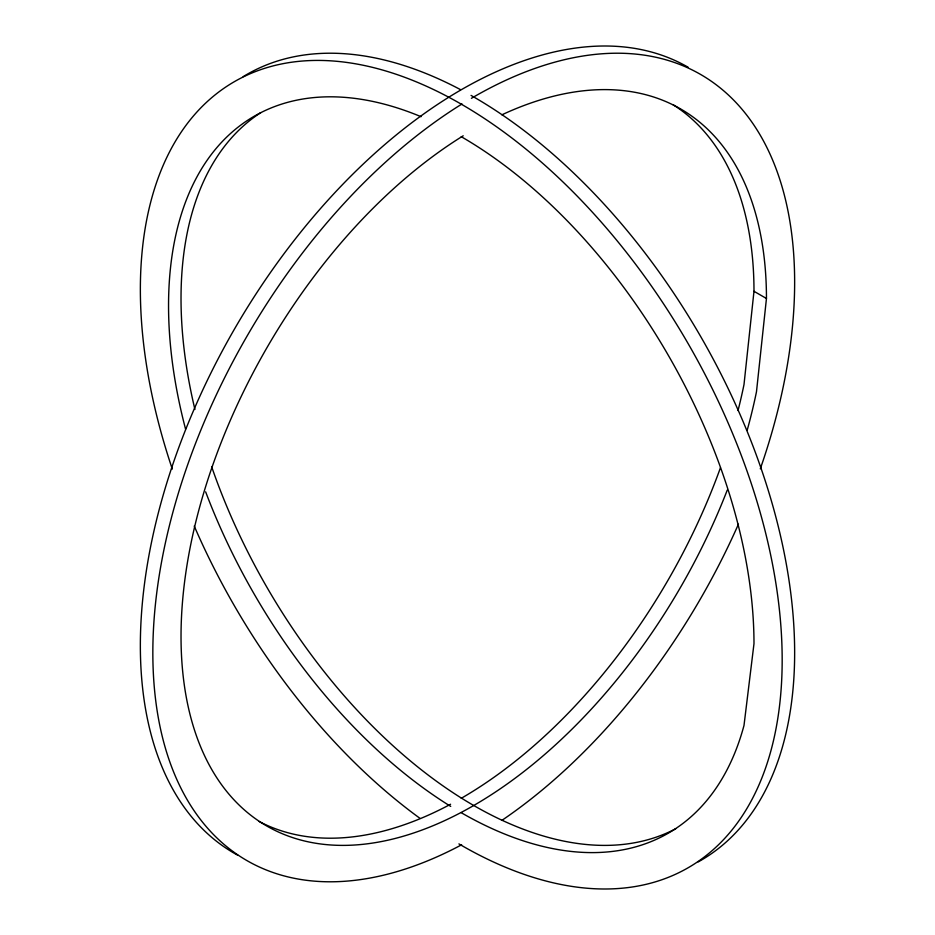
<?xml version="1.0" encoding="UTF-8"?>
<svg xmlns="http://www.w3.org/2000/svg" width="935" height="935" viewBox="0 0 935 935"><rect width="100%" height="100%" fill="white"/><g stroke="black" fill="none" stroke-linecap="round" stroke-linejoin="round"><path stroke-width="1.4" d="M673.071 104.708A413.971 239.009 -60 0 1 753.984 291.299L744.003 384.53A413.971 239.009 -60 0 1 738.031 410.535M501.873 114.818A413.971 239.009 -60 0 1 766.455 298.499L756.485 391.742A413.971 239.009 -60 0 1 747.182 430.24M753.984 291.299L766.455 298.499M243.182 76.647A453.826 262.022 60 0 1 460.277 89.503M471.053 95.417A453.826 262.022 60 0 1 770.37 497.373A453.826 262.022 60 0 1 698.188 861.918M172.309 469.066A453.826 262.022 60 0 1 367.163 66.116A453.826 262.022 60 0 1 778.797 604.431A453.826 262.022 60 0 1 458.921 843.896M419.967 818.335A453.826 262.022 60 0 1 194.246 526.078M471.404 98.304A453.826 262.022 -60 0 1 760.307 468.821M738.428 524.196A453.826 262.022 -60 0 1 502.037 820.275M461.633 844.784A453.826 262.022 -60 0 1 152.837 652.56A453.826 262.022 -60 0 1 461.995 103.972M675.783 828.726A413.971 239.009 60 0 1 211.602 466.577M194.924 409.46A413.971 239.009 60 0 1 260.736 112.679M461.259 812.714A413.971 239.009 60 0 0 744.003 725.431L753.984 643.701A413.971 239.009 60 0 0 461.259 136.697M450.728 806.414A413.971 239.009 60 0 1 205.642 491.833M185.562 429.107A413.971 239.009 60 0 1 421.042 116.688M727.243 490.139A413.971 239.009 -60 0 1 222.916 786.557A413.971 239.009 -60 0 1 463.211 135.797M238.051 855.396A453.826 262.022 -60 0 1 232.511 332.474A453.826 262.022 -60 0 1 688.172 67.262M720.453 467.722A413.971 239.009 -60 0 1 461.259 798.303M450.588 804.24A413.971 239.009 -60 0 1 259.217 821.526"/></g></svg>
